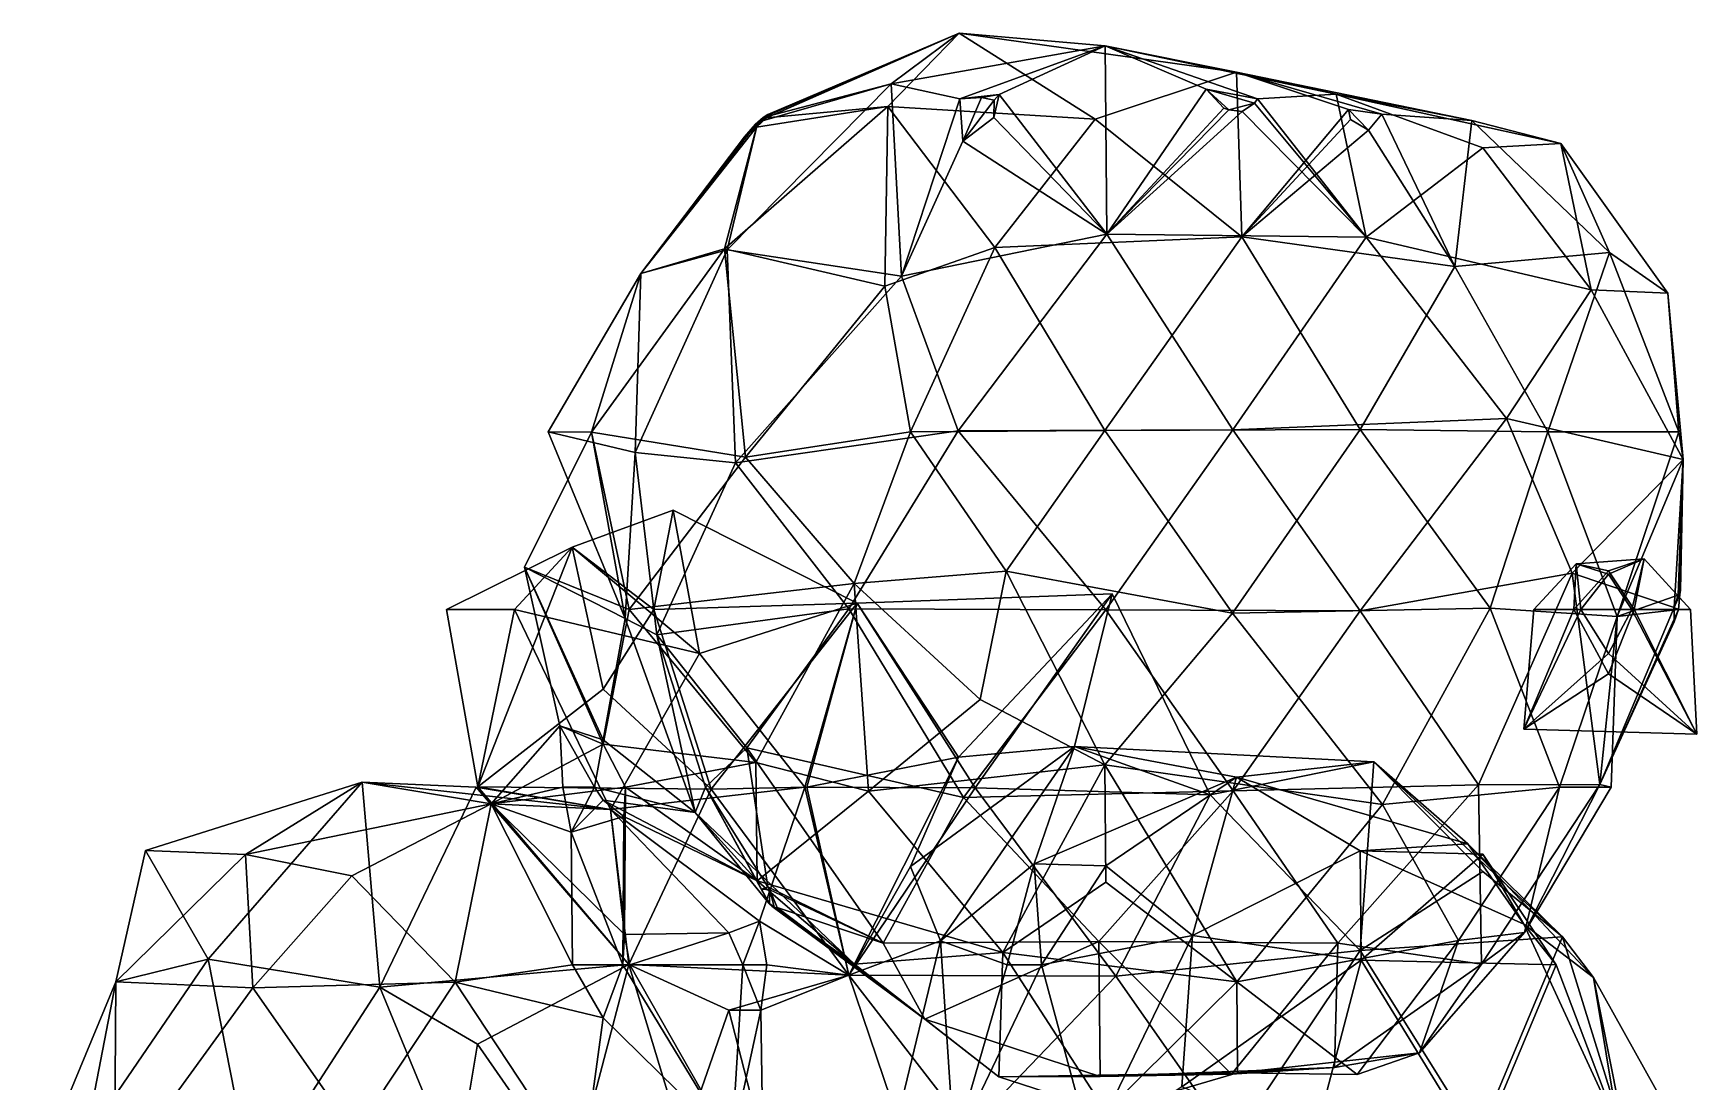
# Model space of a CAD drawing. Extents: x 290083 to 295691, y 4553739 to 4561622.
# Drawn here: x 291917 to 292083.7, y 4554476.3 to 4554581.5 of the extents above; entities that cross this region are included whole.
import ezdxf

# ---------------------------------------------------------------- set-up
doc = ezdxf.new("R2010")
doc.units = 0
doc.layers.add('Au_ppm_Pref_-_0_3', color=7, linetype='CONTINUOUS')

msp = doc.modelspace()

# ---------------------------------------------------------------- linework, layer by layer
at = {"layer": 'Au_ppm_Pref_-_0_3'}
for points in [[(291990.62, 4554573.32, 1876.83), (291990.15, 4554573.04, 1876.65), (292009.79, 4554581.48, 1876.88)], [(292002.99, 4554576.39, 1871.57), (292009.79, 4554581.48, 1876.88), (291990.15, 4554573.04, 1876.65)], [(292009.79, 4554581.48, 1876.88), (291990.49, 4554573, 1877.13), (291990.62, 4554573.32, 1876.83)], [(292002.63, 4554574.14, 1881.69), (291990.49, 4554573, 1877.13), (292009.79, 4554581.48, 1876.88)], [(292023.42, 4554572.87, 1882.01), (292002.63, 4554574.14, 1881.69), (292009.79, 4554581.48, 1876.88)], [(292002.99, 4554576.39, 1871.57), (292024.45, 4554580.23, 1870.06), (292009.79, 4554581.48, 1876.88)], [(292024.45, 4554580.23, 1870.06), (292002.99, 4554576.39, 1871.57), (292009.86, 4554574.89, 1867.17)], [(292024.45, 4554580.23, 1870.06), (292037.61, 4554577.56, 1876.88), (292009.79, 4554581.48, 1876.88)], [(292009.79, 4554581.48, 1876.88), (292037.61, 4554577.56, 1876.88), (292023.42, 4554572.87, 1882.01)], [(292013.81, 4554575.32, 1866.49), (292024.45, 4554580.23, 1870.06), (292009.86, 4554574.89, 1867.17)], [(292024.45, 4554580.23, 1870.06), (292013.81, 4554575.32, 1866.49), (292024.59, 4554561.32, 1864.11)], [(292024.45, 4554580.23, 1870.06), (292024.59, 4554561.32, 1864.11), (292034.55, 4554575.86, 1866.62)], [(292039.71, 4554574.91, 1867.07), (292024.45, 4554580.23, 1870.06), (292034.55, 4554575.86, 1866.62)], [(292047.59, 4554575.36, 1871.05), (292024.45, 4554580.23, 1870.06), (292039.71, 4554574.91, 1867.07)], [(292047.59, 4554575.36, 1871.05), (292037.61, 4554577.56, 1876.88), (292024.45, 4554580.23, 1870.06)], [(292038.13, 4554561.05, 1884.1), (292023.42, 4554572.87, 1882.01), (292037.61, 4554577.56, 1876.88)], [(292048.85, 4554573.83, 1881.23), (292037.61, 4554577.56, 1876.88), (292052.19, 4554573.37, 1880.33)], [(292052.19, 4554573.37, 1880.33), (292037.61, 4554577.56, 1876.88), (292061.21, 4554572.72, 1875.86)], [(292038.13, 4554561.05, 1884.1), (292037.61, 4554577.56, 1876.88), (292048.85, 4554573.83, 1881.23)], [(292047.59, 4554575.36, 1871.05), (292061.21, 4554572.72, 1875.86), (292037.61, 4554577.56, 1876.88)], [(291986.54, 4554559.77, 1870.67), (292002.99, 4554576.39, 1871.57), (291989.61, 4554572.57, 1876.66)], [(292002.99, 4554576.39, 1871.57), (291986.54, 4554559.77, 1870.67), (292004.01, 4554557.13, 1865.15)], [(291990.15, 4554573.04, 1876.65), (291989.61, 4554572.57, 1876.66), (292002.99, 4554576.39, 1871.57)], [(292009.86, 4554574.89, 1867.17), (292002.99, 4554576.39, 1871.57), (292004.01, 4554557.13, 1865.15)], [(292010.18, 4554570.67, 1865.7), (292009.86, 4554574.89, 1867.17), (292004.01, 4554557.13, 1865.15)], [(292013.81, 4554575.32, 1866.49), (292009.86, 4554574.89, 1867.17), (292012.04, 4554575.02, 1866.64)], [(292010.18, 4554570.67, 1865.7), (292012.04, 4554575.02, 1866.64), (292009.86, 4554574.89, 1867.17)], [(292010.18, 4554570.67, 1865.7), (292013.31, 4554574.77, 1866.22), (292012.04, 4554575.02, 1866.64)], [(292013.31, 4554574.77, 1866.22), (292013.81, 4554575.32, 1866.49), (292012.04, 4554575.02, 1866.64)], [(292013.81, 4554575.32, 1866.49), (292013.31, 4554574.77, 1866.22), (292013.27, 4554573.03, 1865.66)], [(292013.81, 4554575.32, 1866.49), (292013.27, 4554573.03, 1865.66), (292024.59, 4554561.32, 1864.11)], [(292036.35, 4554573.96, 1865.65), (292034.55, 4554575.86, 1866.62), (292024.59, 4554561.32, 1864.11)], [(292034.55, 4554575.86, 1866.62), (292036.35, 4554573.96, 1865.65), (292036.85, 4554573.8, 1865.65)], [(292039.71, 4554574.91, 1867.07), (292034.55, 4554575.86, 1866.62), (292039.41, 4554574.47, 1866.69)], [(292039.41, 4554574.47, 1866.69), (292034.55, 4554575.86, 1866.62), (292036.85, 4554573.8, 1865.65)], [(292039.71, 4554574.91, 1867.07), (292039.41, 4554574.47, 1866.69), (292050.6, 4554561.03, 1864.75)], [(292047.59, 4554575.36, 1871.05), (292039.71, 4554574.91, 1867.07), (292050.6, 4554561.03, 1864.75)], [(292047.59, 4554575.36, 1871.05), (292070.13, 4554570.41, 1870.89), (292061.21, 4554572.72, 1875.86)], [(292047.59, 4554575.36, 1871.05), (292050.6, 4554561.03, 1864.75), (292062.3, 4554569.98, 1867.34)], [(292047.59, 4554575.36, 1871.05), (292062.3, 4554569.98, 1867.34), (292070.13, 4554570.41, 1870.89)], [(291989.47, 4554572.05, 1877.24), (292002.63, 4554574.14, 1881.69), (291986.28, 4554559.85, 1883.01)], [(292002.34, 4554556.12, 1886.2), (291986.28, 4554559.85, 1883.01), (292002.63, 4554574.14, 1881.69)], [(291990.49, 4554573, 1877.13), (291989.13, 4554571.92, 1877.02), (291990.62, 4554573.32, 1876.83)], [(291990.62, 4554573.32, 1876.83), (291989.13, 4554571.92, 1877.02), (291989.39, 4554572.35, 1876.71)], [(291990.62, 4554573.32, 1876.83), (291989.39, 4554572.35, 1876.71), (291989.61, 4554572.57, 1876.66)], [(291990.49, 4554573, 1877.13), (292002.63, 4554574.14, 1881.69), (291989.47, 4554572.05, 1877.24)], [(291990.15, 4554573.04, 1876.65), (291990.62, 4554573.32, 1876.83), (291989.61, 4554572.57, 1876.66)], [(292002.34, 4554556.12, 1886.2), (292002.63, 4554574.14, 1881.69), (292013.38, 4554560, 1884.98)], [(292023.42, 4554572.87, 1882.01), (292013.38, 4554560, 1884.98), (292002.63, 4554574.14, 1881.69)], [(292013.27, 4554573.03, 1865.66), (292013.31, 4554574.77, 1866.22), (292010.18, 4554570.67, 1865.7)], [(292024.59, 4554561.32, 1864.11), (292036.85, 4554573.8, 1865.65), (292036.35, 4554573.96, 1865.65)], [(292024.59, 4554561.32, 1864.11), (292038.19, 4554573.64, 1865.67), (292036.85, 4554573.8, 1865.65)], [(292050.6, 4554561.03, 1864.75), (292038.19, 4554573.64, 1865.67), (292024.59, 4554561.32, 1864.11)], [(292036.85, 4554573.8, 1865.65), (292038.19, 4554573.64, 1865.67), (292039.41, 4554574.47, 1866.69)], [(292049.05, 4554572.84, 1881.71), (292038.13, 4554561.05, 1884.1), (292048.85, 4554573.83, 1881.23)], [(292039.41, 4554574.47, 1866.69), (292038.19, 4554573.64, 1865.67), (292050.6, 4554561.03, 1864.75)], [(292050.83, 4554571.77, 1881.68), (292048.85, 4554573.83, 1881.23), (292052.19, 4554573.37, 1880.33)], [(292049.05, 4554572.84, 1881.71), (292048.85, 4554573.83, 1881.23), (292050.83, 4554571.77, 1881.68)], [(292050.83, 4554571.77, 1881.68), (292052.19, 4554573.37, 1880.33), (292059.51, 4554558.1, 1882.57)], [(292052.19, 4554573.37, 1880.33), (292061.21, 4554572.72, 1875.86), (292059.51, 4554558.1, 1882.57)], [(291989.61, 4554572.57, 1876.66), (291988.29, 4554571.08, 1876.83), (291977.88, 4554557.38, 1876.83)], [(291989.61, 4554572.57, 1876.66), (291977.88, 4554557.38, 1876.83), (291986.54, 4554559.77, 1870.67)], [(291989.47, 4554572.05, 1877.24), (291977.88, 4554557.38, 1876.83), (291988.29, 4554571.08, 1876.83)], [(291989.47, 4554572.05, 1877.24), (291986.28, 4554559.85, 1883.01), (291977.88, 4554557.38, 1876.83)], [(291989.61, 4554572.57, 1876.66), (291989.39, 4554572.35, 1876.71), (291988.29, 4554571.08, 1876.83)], [(291988.29, 4554571.08, 1876.83), (291989.39, 4554572.35, 1876.71), (291989.13, 4554571.92, 1877.02)], [(291989.13, 4554571.92, 1877.02), (291989.47, 4554572.05, 1877.24), (291988.29, 4554571.08, 1876.83)], [(291989.47, 4554572.05, 1877.24), (291989.13, 4554571.92, 1877.02), (291990.49, 4554573, 1877.13)], [(292024.59, 4554561.32, 1864.11), (292013.27, 4554573.03, 1865.66), (292010.18, 4554570.67, 1865.7)], [(292023.42, 4554572.87, 1882.01), (292038.13, 4554561.05, 1884.1), (292013.38, 4554560, 1884.98)], [(292038.13, 4554561.05, 1884.1), (292049.05, 4554572.84, 1881.71), (292050.83, 4554571.77, 1881.68)], [(292038.13, 4554561.05, 1884.1), (292050.83, 4554571.77, 1881.68), (292059.51, 4554558.1, 1882.57)], [(292059.51, 4554558.1, 1882.57), (292061.21, 4554572.72, 1875.86), (292075.02, 4554559.5, 1876.99)], [(292061.21, 4554572.72, 1875.86), (292070.13, 4554570.41, 1870.89), (292075.02, 4554559.5, 1876.99)], [(292024.59, 4554561.32, 1864.11), (292010.18, 4554570.67, 1865.7), (292004.01, 4554557.13, 1865.15)], [(292062.3, 4554569.98, 1867.34), (292050.6, 4554561.03, 1864.75), (292073.17, 4554555.75, 1866.96)], [(292062.3, 4554569.98, 1867.34), (292073.17, 4554555.75, 1866.96), (292070.13, 4554570.41, 1870.89)], [(292070.13, 4554570.41, 1870.89), (292080.86, 4554555.41, 1870.89), (292075.02, 4554559.5, 1876.99)], [(292080.86, 4554555.41, 1870.89), (292070.13, 4554570.41, 1870.89), (292073.17, 4554555.75, 1866.96)], [(291977.88, 4554557.38, 1876.83), (291986.28, 4554559.85, 1883.01), (291972.95, 4554541.46, 1883.17)], [(291986.28, 4554559.85, 1883.01), (291988.38, 4554538.97, 1887.07), (291972.95, 4554541.46, 1883.17)], [(292002.34, 4554556.12, 1886.2), (291988.38, 4554538.97, 1887.07), (291986.28, 4554559.85, 1883.01)], [(292002.34, 4554556.12, 1886.2), (292013.38, 4554560, 1884.98), (292004.92, 4554541.52, 1885.41)], [(292009.71, 4554541.6, 1863.83), (292024.59, 4554561.32, 1864.11), (292004.01, 4554557.13, 1865.15)], [(292004.92, 4554541.52, 1885.41), (292013.38, 4554560, 1884.98), (292024.42, 4554541.65, 1883.96)], [(292024.59, 4554561.32, 1864.11), (292009.71, 4554541.6, 1863.83), (292037.24, 4554541.71, 1862.65)], [(292038.13, 4554561.05, 1884.1), (292024.42, 4554541.65, 1883.96), (292013.38, 4554560, 1884.98)], [(292038.13, 4554561.05, 1884.1), (292050.02, 4554541.73, 1885.02), (292024.42, 4554541.65, 1883.96)], [(292050.6, 4554561.03, 1864.75), (292024.59, 4554561.32, 1864.11), (292037.24, 4554541.71, 1862.65)], [(292050.6, 4554561.03, 1864.75), (292037.24, 4554541.71, 1862.65), (292064.68, 4554542.84, 1863.89)], [(292059.51, 4554558.1, 1882.57), (292050.02, 4554541.73, 1885.02), (292038.13, 4554561.05, 1884.1)], [(292050.6, 4554561.03, 1864.75), (292064.68, 4554542.84, 1863.89), (292073.17, 4554555.75, 1866.96)], [(291977.88, 4554557.38, 1876.83), (291977.31, 4554539.45, 1871.3), (291986.54, 4554559.77, 1870.67)], [(291977.31, 4554539.45, 1871.3), (291987.36, 4554538.4, 1866.3), (291986.54, 4554559.77, 1870.67)], [(292004.01, 4554557.13, 1865.15), (291986.54, 4554559.77, 1870.67), (291987.36, 4554538.4, 1866.3)], [(292059.51, 4554558.1, 1882.57), (292075.02, 4554559.5, 1876.99), (292068.83, 4554541.52, 1882.32)], [(292068.83, 4554541.52, 1882.32), (292075.02, 4554559.5, 1876.99), (292081.96, 4554541.52, 1875.37)], [(292080.86, 4554555.41, 1870.89), (292081.96, 4554541.52, 1875.37), (292075.02, 4554559.5, 1876.99)], [(291977.88, 4554557.38, 1876.83), (291972.95, 4554541.46, 1883.17), (291968.6, 4554541.52, 1876.83)], [(291977.88, 4554557.38, 1876.83), (291968.6, 4554541.52, 1876.83), (291977.31, 4554539.45, 1871.3)], [(291987.36, 4554538.4, 1866.3), (292009.71, 4554541.6, 1863.83), (292004.01, 4554557.13, 1865.15)], [(292059.51, 4554558.1, 1882.57), (292068.83, 4554541.52, 1882.32), (292050.02, 4554541.73, 1885.02)], [(292002.34, 4554556.12, 1886.2), (292004.92, 4554541.52, 1885.41), (291988.38, 4554538.97, 1887.07)], [(292073.17, 4554555.75, 1866.96), (292064.68, 4554542.84, 1863.89), (292082.39, 4554538.73, 1869.91)], [(292073.17, 4554555.75, 1866.96), (292082.39, 4554538.73, 1869.91), (292080.86, 4554555.41, 1870.89)], [(292080.86, 4554555.41, 1870.89), (292082.39, 4554538.73, 1869.91), (292081.96, 4554541.52, 1875.37)], [(291968.6, 4554541.52, 1876.83), (291972.95, 4554541.46, 1883.17), (291976.32, 4554522.78, 1876.84)], [(291968.6, 4554541.52, 1876.83), (291976.32, 4554522.78, 1876.84), (291977.31, 4554539.45, 1871.3)], [(292009.71, 4554541.6, 1863.83), (291987.36, 4554538.4, 1866.3), (291998.72, 4554523.75, 1864.77)], [(291999.26, 4554526.31, 1886.01), (291988.38, 4554538.97, 1887.07), (292004.92, 4554541.52, 1885.41)], [(291998.72, 4554523.75, 1864.77), (292024.52, 4554523.66, 1864.41), (292009.71, 4554541.6, 1863.83)], [(291999.26, 4554526.31, 1886.01), (292004.92, 4554541.52, 1885.41), (292014.51, 4554527.53, 1885.27)], [(292014.51, 4554527.53, 1885.27), (292004.92, 4554541.52, 1885.41), (292024.42, 4554541.65, 1883.96)], [(292037.24, 4554541.71, 1862.65), (292009.71, 4554541.6, 1863.83), (292024.52, 4554523.66, 1864.41)], [(292014.51, 4554527.53, 1885.27), (292024.42, 4554541.65, 1883.96), (292037.19, 4554523.31, 1885.16)], [(292050.02, 4554541.73, 1885.02), (292037.19, 4554523.31, 1885.16), (292024.42, 4554541.65, 1883.96)], [(292049.99, 4554523.55, 1862.33), (292037.24, 4554541.71, 1862.65), (292024.52, 4554523.66, 1864.41)], [(292050.02, 4554541.73, 1885.02), (292063.03, 4554523.83, 1883.05), (292037.19, 4554523.31, 1885.16)], [(292049.99, 4554523.55, 1862.33), (292064.68, 4554542.84, 1863.89), (292037.24, 4554541.71, 1862.65)], [(292064.68, 4554542.84, 1863.89), (292049.99, 4554523.55, 1862.33), (292071.27, 4554527.35, 1865.59)], [(292050.02, 4554541.73, 1885.02), (292068.83, 4554541.52, 1882.32), (292063.03, 4554523.83, 1883.05)], [(292068.83, 4554541.52, 1882.32), (292075.76, 4554522.98, 1876.68), (292063.03, 4554523.83, 1883.05)], [(292082.39, 4554538.73, 1869.91), (292064.68, 4554542.84, 1863.89), (292071.27, 4554527.35, 1865.59)], [(292068.83, 4554541.52, 1882.32), (292081.96, 4554541.52, 1875.37), (292075.76, 4554522.98, 1876.68)], [(292081.96, 4554541.52, 1875.37), (292082.39, 4554538.73, 1869.91), (292075.76, 4554522.98, 1876.68)], [(291972.95, 4554541.46, 1883.17), (291976.72, 4554523.7, 1887.47), (291966.23, 4554527.95, 1882.77)], [(291966.23, 4554527.95, 1882.77), (291976.32, 4554522.78, 1876.84), (291972.95, 4554541.46, 1883.17)], [(291988.38, 4554538.97, 1887.07), (291976.72, 4554523.7, 1887.47), (291972.95, 4554541.46, 1883.17)], [(291977.31, 4554539.45, 1871.3), (291976.32, 4554522.78, 1876.84), (291979.5, 4554521.16, 1869.92)], [(291999.26, 4554526.31, 1886.01), (291976.72, 4554523.7, 1887.47), (291988.38, 4554538.97, 1887.07)], [(291977.31, 4554539.45, 1871.3), (291979.5, 4554521.16, 1869.92), (291987.36, 4554538.4, 1866.3)], [(291987.36, 4554538.4, 1866.3), (291979.5, 4554521.16, 1869.92), (291998.72, 4554523.75, 1864.77)], [(292082.39, 4554538.73, 1869.91), (292071.27, 4554527.35, 1865.59), (292081.5, 4554523.89, 1870.61)], [(292075.76, 4554522.98, 1876.68), (292082.39, 4554538.73, 1869.91), (292082.05, 4554525.19, 1870.83)], [(292082.39, 4554538.73, 1869.91), (292081.5, 4554523.89, 1870.61), (292081.88, 4554525.15, 1870.69)], [(292082.11, 4554525.62, 1870.76), (292082.39, 4554538.73, 1869.91), (292081.88, 4554525.15, 1870.69)], [(292082.39, 4554538.73, 1869.91), (292082.11, 4554525.62, 1870.76), (292082.05, 4554525.19, 1870.83)], [(291983.75, 4554519.29, 1897.51), (291981.13, 4554533.64, 1900.58), (291971, 4554529.95, 1901.22)], [(291979.19, 4554523.7, 1902.98), (291971, 4554529.95, 1901.22), (291981.13, 4554533.64, 1900.58)], [(291981.13, 4554533.64, 1900.58), (291999.58, 4554524.32, 1900.63), (291979.19, 4554523.7, 1902.98)], [(291983.75, 4554519.29, 1897.51), (291999.58, 4554524.32, 1900.63), (291981.13, 4554533.64, 1900.58)], [(291961.53, 4554505.89, 1900.58), (291958.38, 4554523.7, 1900.58), (291971, 4554529.95, 1901.22)], [(291971, 4554529.95, 1901.22), (291958.38, 4554523.7, 1900.58), (291965.23, 4554523.7, 1896.4)], [(291974.1, 4554515.71, 1903.25), (291961.53, 4554505.89, 1900.58), (291971, 4554529.95, 1901.22)], [(291983.75, 4554519.29, 1897.51), (291971, 4554529.95, 1901.22), (291965.23, 4554523.7, 1896.4)], [(291979.19, 4554523.7, 1902.98), (291974.1, 4554515.71, 1903.25), (291971, 4554529.95, 1901.22)], [(292067.41, 4554523.7, 1924.34), (292071.67, 4554528.26, 1924.34), (292072.13, 4554523.7, 1925.65)], [(292071.67, 4554528.26, 1924.34), (292067.41, 4554523.7, 1924.34), (292071.44, 4554523.7, 1922.71)], [(292071.67, 4554528.26, 1924.34), (292071.44, 4554523.7, 1922.71), (292074.9, 4554527.56, 1923.05)], [(292071.67, 4554528.26, 1924.34), (292078.48, 4554528.76, 1924.34), (292074.9, 4554527.22, 1925.52)], [(292078.48, 4554528.76, 1924.34), (292071.67, 4554528.26, 1924.34), (292074.9, 4554527.56, 1923.05)], [(292071.67, 4554528.26, 1924.34), (292074.9, 4554527.22, 1925.52), (292072.13, 4554523.7, 1925.65)], [(292077.47, 4554523.7, 1923.13), (292078.48, 4554528.76, 1924.34), (292074.9, 4554527.56, 1923.05)], [(292078.48, 4554528.76, 1924.34), (292077.24, 4554523.7, 1925.44), (292074.9, 4554527.22, 1925.52)], [(292078.48, 4554528.76, 1924.34), (292083.12, 4554523.7, 1924.34), (292077.24, 4554523.7, 1925.44)], [(292077.47, 4554523.7, 1923.13), (292083.12, 4554523.7, 1924.34), (292078.48, 4554528.76, 1924.34)], [(291966.23, 4554527.95, 1882.77), (291976.72, 4554523.7, 1887.47), (291974.1, 4554510.17, 1884.2)], [(291966.23, 4554527.95, 1882.77), (291974.1, 4554510.17, 1884.2), (291969.77, 4554512.02, 1882.77)], [(291966.23, 4554527.95, 1882.77), (291969.77, 4554512.02, 1882.77), (291974.1, 4554510.63, 1881.18)], [(291966.23, 4554527.95, 1882.77), (291974.1, 4554510.63, 1881.18), (291976.32, 4554522.78, 1876.84)], [(292011.9, 4554514.68, 1885.77), (291999.26, 4554526.31, 1886.01), (292014.51, 4554527.53, 1885.27)], [(292011.9, 4554514.68, 1885.77), (292014.51, 4554527.53, 1885.27), (292024.39, 4554508.1, 1885.3)], [(292024.39, 4554508.1, 1885.3), (292014.51, 4554527.53, 1885.27), (292037.19, 4554523.31, 1885.16)], [(292061.87, 4554506.1, 1864.98), (292071.27, 4554527.35, 1865.59), (292049.99, 4554523.55, 1862.33)], [(292074.04, 4554506.14, 1871.06), (292071.27, 4554527.35, 1865.59), (292061.87, 4554506.1, 1864.98)], [(292071.27, 4554527.35, 1865.59), (292074.04, 4554506.14, 1871.06), (292081.5, 4554523.89, 1870.61)], [(292077.47, 4554523.7, 1923.13), (292074.9, 4554527.56, 1923.05), (292071.44, 4554523.7, 1922.71)], [(292077.24, 4554523.7, 1925.44), (292072.13, 4554523.7, 1925.65), (292074.9, 4554527.22, 1925.52)], [(291989.41, 4554508.34, 1886.61), (291976.72, 4554523.7, 1887.47), (291999.26, 4554526.31, 1886.01)], [(291989.41, 4554508.34, 1886.61), (291999.26, 4554526.31, 1886.01), (292000.7, 4554505.48, 1885.02)], [(292011.9, 4554514.68, 1885.77), (292000.7, 4554505.48, 1885.02), (291999.26, 4554526.31, 1886.01)], [(292009.72, 4554508.89, 1902.61), (291999.58, 4554524.32, 1900.63), (292025.13, 4554525.26, 1900.7)], [(292011.4, 4554505.81, 1899.22), (292025.13, 4554525.26, 1900.7), (291999.58, 4554524.32, 1900.63)], [(292021.36, 4554509.96, 1907.19), (292009.72, 4554508.89, 1902.61), (292025.13, 4554525.26, 1900.7)], [(292025.13, 4554525.26, 1900.7), (292011.4, 4554505.81, 1899.22), (292034.97, 4554505.09, 1900.99)], [(292021.36, 4554509.96, 1907.19), (292025.13, 4554525.26, 1900.7), (292034.97, 4554505.09, 1900.99)], [(292075.76, 4554522.98, 1876.68), (292082.05, 4554525.19, 1870.83), (292081.92, 4554523.68, 1871.02)], [(292081.92, 4554523.68, 1871.02), (292082.05, 4554525.19, 1870.83), (292081.5, 4554523.89, 1870.61)], [(292082.05, 4554525.19, 1870.83), (292081.88, 4554525.15, 1870.69), (292081.5, 4554523.89, 1870.61)], [(292082.11, 4554525.62, 1870.76), (292081.88, 4554525.15, 1870.69), (292082.05, 4554525.19, 1870.83)], [(291958.38, 4554523.7, 1900.58), (291961.53, 4554505.89, 1900.58), (291965.23, 4554523.7, 1896.4)], [(291974.84, 4554503.62, 1894.46), (291965.23, 4554523.7, 1896.4), (291961.53, 4554505.89, 1900.58)], [(291983.75, 4554519.29, 1897.51), (291965.23, 4554523.7, 1896.4), (291974.84, 4554503.62, 1894.46)], [(291979.19, 4554523.7, 1902.98), (291984.93, 4554505.68, 1902.99), (291974.1, 4554515.71, 1903.25)], [(291989.41, 4554508.34, 1886.61), (291974.1, 4554510.17, 1884.2), (291976.72, 4554523.7, 1887.47)], [(291999.58, 4554524.32, 1900.63), (291984.93, 4554505.68, 1902.99), (291979.19, 4554523.7, 1902.98)], [(291979.5, 4554521.16, 1869.92), (291988.52, 4554509.82, 1867.12), (291998.72, 4554523.75, 1864.77)], [(291983.75, 4554519.29, 1897.51), (291994.32, 4554505.88, 1897), (291999.58, 4554524.32, 1900.63)], [(291994.51, 4554505.88, 1904.26), (291984.93, 4554505.68, 1902.99), (291999.58, 4554524.32, 1900.63)], [(291998.72, 4554523.75, 1864.77), (291988.52, 4554509.82, 1867.12), (292010.23, 4554504.85, 1864.24)], [(292011.4, 4554505.81, 1899.22), (291999.58, 4554524.32, 1900.63), (291994.32, 4554505.88, 1897)], [(292009.72, 4554508.89, 1902.61), (291994.51, 4554505.88, 1904.26), (291999.58, 4554524.32, 1900.63)], [(291998.72, 4554523.75, 1864.77), (292010.23, 4554504.85, 1864.24), (292024.52, 4554523.66, 1864.41)], [(292010.23, 4554504.85, 1864.24), (292037.27, 4554505.52, 1862.69), (292024.52, 4554523.66, 1864.41)], [(292024.39, 4554508.1, 1885.3), (292037.19, 4554523.31, 1885.16), (292052.24, 4554504.13, 1884.04)], [(292049.99, 4554523.55, 1862.33), (292024.52, 4554523.66, 1864.41), (292037.27, 4554505.52, 1862.69)], [(292063.03, 4554523.83, 1883.05), (292052.24, 4554504.13, 1884.04), (292037.19, 4554523.31, 1885.16)], [(292061.87, 4554506.1, 1864.98), (292049.99, 4554523.55, 1862.33), (292037.27, 4554505.52, 1862.69)], [(292063.03, 4554523.83, 1883.05), (292070, 4554505.88, 1880.46), (292052.24, 4554504.13, 1884.04)], [(292063.03, 4554523.83, 1883.05), (292075.76, 4554522.98, 1876.68), (292070, 4554505.88, 1880.46)], [(292066.4, 4554511.68, 1924.34), (292067.41, 4554523.7, 1924.34), (292072.13, 4554523.7, 1925.65)], [(292066.4, 4554511.68, 1924.34), (292072.13, 4554523.7, 1925.65), (292074.9, 4554519.27, 1925.82)], [(292067.41, 4554523.7, 1924.34), (292066.4, 4554511.68, 1924.34), (292071.44, 4554523.7, 1922.71)], [(292066.4, 4554511.68, 1924.34), (292074.9, 4554517.25, 1922.19), (292071.44, 4554523.7, 1922.71)], [(292077.47, 4554523.7, 1923.13), (292071.44, 4554523.7, 1922.71), (292074.9, 4554517.25, 1922.19)], [(292074.9, 4554519.27, 1925.82), (292072.13, 4554523.7, 1925.65), (292077.24, 4554523.7, 1925.44)], [(292081.5, 4554522.46, 1870.9), (292081.5, 4554523.89, 1870.61), (292074.04, 4554506.14, 1871.06)], [(292074.04, 4554506.14, 1871.06), (292081.92, 4554523.68, 1871.02), (292081.5, 4554522.46, 1870.9)], [(292075.76, 4554522.98, 1876.68), (292081.92, 4554523.68, 1871.02), (292074.04, 4554506.14, 1871.06)], [(292077.47, 4554523.7, 1923.13), (292074.9, 4554517.25, 1922.19), (292083.75, 4554511.18, 1924.34)], [(292083.75, 4554511.18, 1924.34), (292074.9, 4554519.27, 1925.82), (292077.24, 4554523.7, 1925.44)], [(292083.12, 4554523.7, 1924.34), (292083.75, 4554511.18, 1924.34), (292077.24, 4554523.7, 1925.44)], [(292077.47, 4554523.7, 1923.13), (292083.75, 4554511.18, 1924.34), (292083.12, 4554523.7, 1924.34)], [(292081.92, 4554523.68, 1871.02), (292081.5, 4554523.89, 1870.61), (292081.5, 4554522.46, 1870.9)], [(291974.1, 4554510.63, 1881.18), (291983.32, 4554503.32, 1876.07), (291976.32, 4554522.78, 1876.84)], [(291976.32, 4554522.78, 1876.84), (291983.32, 4554503.32, 1876.07), (291979.5, 4554521.16, 1869.92)], [(292070, 4554505.88, 1880.46), (292075.76, 4554522.98, 1876.68), (292075.16, 4554505.88, 1876.83)], [(292075.16, 4554505.88, 1876.83), (292075.76, 4554522.98, 1876.68), (292074.04, 4554506.14, 1871.06)], [(291983.32, 4554503.32, 1876.07), (291984.37, 4554505.88, 1870.89), (291979.5, 4554521.16, 1869.92)], [(291988.52, 4554509.82, 1867.12), (291979.5, 4554521.16, 1869.92), (291984.37, 4554505.88, 1870.89)], [(291983.75, 4554519.29, 1897.51), (291974.84, 4554503.62, 1894.46), (291994.32, 4554505.88, 1897)], [(292083.75, 4554511.18, 1924.34), (292066.4, 4554511.68, 1924.34), (292074.9, 4554519.27, 1925.82)], [(292066.4, 4554511.68, 1924.34), (292083.75, 4554511.18, 1924.34), (292074.9, 4554517.25, 1922.19)], [(291974.1, 4554515.71, 1903.25), (291984.93, 4554505.68, 1902.99), (291961.53, 4554505.89, 1900.58)], [(292000.7, 4554505.48, 1885.02), (292011.9, 4554514.68, 1885.77), (292024.39, 4554508.1, 1885.3)], [(291962.88, 4554504.19, 1888.45), (291969.77, 4554512.02, 1882.77), (291974.1, 4554510.17, 1884.2)], [(291962.88, 4554504.19, 1888.45), (291970.07, 4554505.88, 1882.77), (291969.77, 4554512.02, 1882.77)], [(291969.77, 4554512.02, 1882.77), (291973.22, 4554505.88, 1882.35), (291974.1, 4554510.63, 1881.18)], [(291969.77, 4554512.02, 1882.77), (291970.07, 4554505.88, 1882.77), (291973.22, 4554505.88, 1882.35)], [(291962.88, 4554504.19, 1888.45), (291974.1, 4554510.17, 1884.2), (291976.35, 4554505.88, 1883.83)], [(291974.1, 4554510.63, 1881.18), (291973.22, 4554505.88, 1882.35), (291983.32, 4554503.32, 1876.07)], [(291989.41, 4554508.34, 1886.61), (291976.35, 4554505.88, 1883.83), (291974.1, 4554510.17, 1884.2)], [(291984.37, 4554505.88, 1870.89), (291990.62, 4554495.88, 1870.44), (291988.52, 4554509.82, 1867.12)], [(291988.52, 4554509.82, 1867.12), (291990.62, 4554495.88, 1870.44), (292002.19, 4554490.22, 1867.03)], [(291988.52, 4554509.82, 1867.12), (292002.19, 4554490.22, 1867.03), (292010.23, 4554504.85, 1864.24)], [(292004.92, 4554497.93, 1906.52), (292021.36, 4554509.96, 1907.19), (292007.93, 4554490.45, 1907.81)], [(292021.36, 4554509.96, 1907.19), (292004.92, 4554497.93, 1906.52), (292009.72, 4554508.89, 1902.61)], [(292021.36, 4554509.96, 1907.19), (292017.33, 4554498.2, 1912.46), (292007.93, 4554490.45, 1907.81)], [(292021.36, 4554509.96, 1907.19), (292037.61, 4554506.89, 1912.68), (292017.33, 4554498.2, 1912.46)], [(292051.37, 4554508.42, 1906.48), (292037.61, 4554506.89, 1912.68), (292021.36, 4554509.96, 1907.19)], [(292051.37, 4554508.42, 1906.48), (292021.36, 4554509.96, 1907.19), (292034.97, 4554505.09, 1900.99)], [(291976.35, 4554505.88, 1883.83), (291989.41, 4554508.34, 1886.61), (291989.55, 4554496.49, 1881.3)], [(292000.7, 4554505.48, 1885.02), (291989.55, 4554496.49, 1881.3), (291989.41, 4554508.34, 1886.61)], [(291998.72, 4554487.01, 1900.61), (291994.51, 4554505.88, 1904.26), (292009.72, 4554508.89, 1902.61)], [(291998.72, 4554487.01, 1900.61), (292009.72, 4554508.89, 1902.61), (292004.92, 4554497.93, 1906.52)], [(292050.02, 4554489.49, 1901.56), (292051.37, 4554508.42, 1906.48), (292034.97, 4554505.09, 1900.99)], [(292051.37, 4554508.42, 1906.48), (292060.8, 4554500.19, 1911.27), (292037.61, 4554506.89, 1912.68)], [(292050.02, 4554489.49, 1901.56), (292062.3, 4554497.43, 1903.4), (292051.37, 4554508.42, 1906.48)], [(292070.29, 4554490.86, 1905.56), (292060.8, 4554500.19, 1911.27), (292051.37, 4554508.42, 1906.48)], [(292062.3, 4554497.43, 1903.4), (292070.29, 4554490.86, 1905.56), (292051.37, 4554508.42, 1906.48)], [(292014.19, 4554489.28, 1882.65), (292000.7, 4554505.48, 1885.02), (292024.39, 4554508.1, 1885.3)], [(292024.39, 4554508.1, 1885.3), (292024.5, 4554496.33, 1885.95), (292014.19, 4554489.28, 1882.65)], [(292017.33, 4554498.2, 1912.46), (292037.61, 4554506.89, 1912.68), (292024.5, 4554497.98, 1915.77)], [(292024.5, 4554496.33, 1885.95), (292024.39, 4554508.1, 1885.3), (292037.65, 4554486.35, 1883.12)], [(292024.39, 4554508.1, 1885.3), (292052.24, 4554504.13, 1884.04), (292037.65, 4554486.35, 1883.12)], [(292037.61, 4554506.89, 1912.68), (292033.21, 4554490.99, 1919.53), (292024.5, 4554497.98, 1915.77)], [(292033.21, 4554490.99, 1919.53), (292037.61, 4554506.89, 1912.68), (292050, 4554499.5, 1918.1)], [(292050, 4554499.5, 1918.1), (292037.61, 4554506.89, 1912.68), (292060.8, 4554500.19, 1911.27)], [(291934.49, 4554488.63, 1896.41), (291928.21, 4554499.52, 1894.64), (291949.94, 4554506.38, 1894.39)], [(291928.21, 4554499.52, 1894.64), (291938.23, 4554499.11, 1890.06), (291949.94, 4554506.38, 1894.39)], [(291951.72, 4554485.81, 1898.51), (291934.49, 4554488.63, 1896.41), (291949.94, 4554506.38, 1894.39)], [(291962.88, 4554504.19, 1888.45), (291949.94, 4554506.38, 1894.39), (291938.23, 4554499.11, 1890.06)], [(291961.37, 4554505.87, 1900.51), (291951.72, 4554485.81, 1898.51), (291949.94, 4554506.38, 1894.39)], [(291949.94, 4554506.38, 1894.39), (291974.84, 4554503.62, 1894.46), (291961.37, 4554505.87, 1900.51)], [(291962.88, 4554504.19, 1888.45), (291974.84, 4554503.62, 1894.46), (291949.94, 4554506.38, 1894.39)], [(291976.69, 4554488.09, 1899.76), (291951.72, 4554485.81, 1898.51), (291961.37, 4554505.87, 1900.51)], [(291974.84, 4554503.62, 1894.46), (291976.69, 4554488.09, 1899.76), (291961.37, 4554505.87, 1900.51)], [(291976.69, 4554488.09, 1899.76), (291961.53, 4554505.89, 1900.58), (291984.93, 4554505.68, 1902.99)], [(291976.69, 4554488.09, 1899.76), (291974.84, 4554503.62, 1894.46), (291961.53, 4554505.89, 1900.58)], [(291962.88, 4554504.19, 1888.45), (291976.35, 4554505.88, 1883.83), (291976.25, 4554491.09, 1888.71)], [(291962.88, 4554504.19, 1888.45), (291970.9, 4554501.35, 1882.77), (291970.07, 4554505.88, 1882.77)], [(291970.07, 4554505.88, 1882.77), (291970.9, 4554501.35, 1882.77), (291973.22, 4554505.88, 1882.35)], [(291970.9, 4554501.35, 1882.77), (291974.1, 4554504.57, 1882.33), (291973.22, 4554505.88, 1882.35)], [(291973.22, 4554505.88, 1882.35), (291974.1, 4554504.57, 1882.33), (291983.32, 4554503.32, 1876.07)], [(291989.79, 4554492.43, 1894.64), (291994.32, 4554505.88, 1897), (291974.84, 4554503.62, 1894.46)], [(291976.09, 4554488.06, 1887.77), (291976.25, 4554491.09, 1888.71), (291976.35, 4554505.88, 1883.83)], [(291976.09, 4554488.06, 1887.77), (291976.35, 4554505.88, 1883.83), (291976.19, 4554502.93, 1882.77)], [(291976.35, 4554505.88, 1883.83), (291989.55, 4554496.49, 1881.3), (291976.19, 4554502.93, 1882.77)], [(291984.93, 4554505.68, 1902.99), (291998.72, 4554487.01, 1900.61), (291976.69, 4554488.09, 1899.76)], [(291983.32, 4554503.32, 1876.07), (291990.71, 4554494.24, 1871.02), (291984.37, 4554505.88, 1870.89)], [(291990.71, 4554494.24, 1871.02), (291989.99, 4554495.66, 1870.89), (291984.37, 4554505.88, 1870.89)], [(291984.37, 4554505.88, 1870.89), (291989.99, 4554495.66, 1870.89), (291990.62, 4554495.88, 1870.44)], [(291994.51, 4554505.88, 1904.26), (291998.72, 4554487.01, 1900.61), (291984.93, 4554505.68, 1902.99)], [(292000.7, 4554505.48, 1885.02), (292014.19, 4554489.28, 1882.65), (291989.55, 4554496.49, 1881.3)], [(291998.72, 4554487.01, 1900.61), (291994.32, 4554505.88, 1897), (291989.79, 4554492.43, 1894.64)], [(291998.72, 4554487.01, 1900.61), (292011.4, 4554505.81, 1899.22), (291994.32, 4554505.88, 1897)], [(292025.51, 4554486.91, 1900.36), (292011.4, 4554505.81, 1899.22), (291998.72, 4554487.01, 1900.61)], [(292023.81, 4554490.38, 1865.36), (292010.23, 4554504.85, 1864.24), (292002.19, 4554490.22, 1867.03)], [(292037.27, 4554505.52, 1862.69), (292010.23, 4554504.85, 1864.24), (292023.81, 4554490.38, 1865.36)], [(292011.4, 4554505.81, 1899.22), (292025.51, 4554486.91, 1900.36), (292034.97, 4554505.09, 1900.99)], [(292023.81, 4554490.38, 1865.36), (292047.75, 4554490.22, 1865.45), (292037.27, 4554505.52, 1862.69)], [(292034.97, 4554505.09, 1900.99), (292025.51, 4554486.91, 1900.36), (292050.02, 4554489.49, 1901.56)], [(292047.75, 4554490.22, 1865.45), (292061.87, 4554506.1, 1864.98), (292037.27, 4554505.52, 1862.69)], [(292061.87, 4554506.1, 1864.98), (292047.75, 4554490.22, 1865.45), (292062.17, 4554488.13, 1870.93)], [(292070, 4554505.88, 1880.46), (292059.88, 4554490.48, 1880.82), (292052.24, 4554504.13, 1884.04)], [(292070, 4554505.88, 1880.46), (292066.48, 4554491.29, 1876.83), (292059.88, 4554490.48, 1880.82)], [(292074.04, 4554506.14, 1871.06), (292061.87, 4554506.1, 1864.98), (292062.17, 4554488.13, 1870.93)], [(292066.48, 4554491.29, 1876.83), (292074.04, 4554506.14, 1871.06), (292062.17, 4554488.13, 1870.93)], [(292075.16, 4554505.88, 1876.83), (292074.04, 4554506.14, 1871.06), (292066.48, 4554491.29, 1876.83)], [(292070, 4554505.88, 1880.46), (292075.16, 4554505.88, 1876.83), (292066.48, 4554491.29, 1876.83)], [(291962.88, 4554504.19, 1888.45), (291938.23, 4554499.11, 1890.06), (291948.91, 4554496.98, 1885.73)], [(291962.88, 4554504.19, 1888.45), (291948.91, 4554496.98, 1885.73), (291959.25, 4554486.33, 1884.41)], [(291962.88, 4554504.19, 1888.45), (291959.25, 4554486.33, 1884.41), (291971.04, 4554488.06, 1887.26)], [(291974.84, 4554503.62, 1894.46), (291962.88, 4554504.19, 1888.45), (291976.25, 4554491.09, 1888.71)], [(291962.88, 4554504.19, 1888.45), (291971.04, 4554488.06, 1887.26), (291970.9, 4554501.35, 1882.77)], [(291976.19, 4554502.93, 1882.77), (291974.1, 4554504.57, 1882.33), (291970.9, 4554501.35, 1882.77)], [(291989.55, 4554496.49, 1881.3), (291983.32, 4554503.32, 1876.07), (291974.1, 4554504.57, 1882.33)], [(291989.55, 4554496.49, 1881.3), (291974.1, 4554504.57, 1882.33), (291976.19, 4554502.93, 1882.77)], [(291974.84, 4554503.62, 1894.46), (291976.25, 4554491.09, 1888.71), (291986.7, 4554491.25, 1893.58)], [(291974.84, 4554503.62, 1894.46), (291986.7, 4554491.25, 1893.58), (291989.79, 4554492.43, 1894.64)], [(291990.71, 4554494.24, 1871.02), (291983.32, 4554503.32, 1876.07), (291999.31, 4554488.11, 1876.83)], [(291989.55, 4554496.49, 1881.3), (291999.31, 4554488.11, 1876.83), (291983.32, 4554503.32, 1876.07)], [(292037.65, 4554486.35, 1883.12), (292052.24, 4554504.13, 1884.04), (292059.88, 4554490.48, 1880.82)], [(291976.09, 4554488.06, 1887.77), (291976.19, 4554502.93, 1882.77), (291970.9, 4554501.35, 1882.77)], [(291976.09, 4554488.06, 1887.77), (291970.9, 4554501.35, 1882.77), (291971.04, 4554488.06, 1887.26)], [(292060.8, 4554500.19, 1911.27), (292066.4, 4554492.13, 1917.66), (292050, 4554499.5, 1918.1)], [(292070.29, 4554490.86, 1905.56), (292073.4, 4554486.8, 1912.29), (292060.8, 4554500.19, 1911.27)], [(292066.4, 4554492.13, 1917.66), (292060.8, 4554500.19, 1911.27), (292073.4, 4554486.8, 1912.29)], [(291934.49, 4554488.63, 1896.41), (291925.23, 4554486.36, 1889.48), (291928.21, 4554499.52, 1894.64)], [(291928.21, 4554499.52, 1894.64), (291925.23, 4554486.36, 1889.48), (291938.23, 4554499.11, 1890.06)], [(291938.23, 4554499.11, 1890.06), (291925.23, 4554486.36, 1889.48), (291938.98, 4554485.76, 1884.79)], [(291938.23, 4554499.11, 1890.06), (291938.98, 4554485.76, 1884.79), (291948.91, 4554496.98, 1885.73)], [(292014.61, 4554488.06, 1912.46), (292007.93, 4554490.45, 1907.81), (292017.33, 4554498.2, 1912.46)], [(292014.61, 4554488.06, 1912.46), (292017.33, 4554498.2, 1912.46), (292018.06, 4554488.06, 1915.5)], [(292017.33, 4554498.2, 1912.46), (292024.5, 4554497.98, 1915.77), (292018.06, 4554488.06, 1915.5)], [(292050, 4554499.5, 1918.1), (292050.09, 4554488.54, 1924.45), (292033.21, 4554490.99, 1919.53)], [(292062.3, 4554499.14, 1922.09), (292050.09, 4554488.54, 1924.45), (292050, 4554499.5, 1918.1)], [(292062.3, 4554499.14, 1922.09), (292050, 4554499.5, 1918.1), (292066.4, 4554492.13, 1917.66)], [(292062.3, 4554499.14, 1922.09), (292069.64, 4554488.06, 1921.86), (292050.09, 4554488.54, 1924.45)], [(292062.3, 4554499.14, 1922.09), (292066.4, 4554492.13, 1917.66), (292069.64, 4554488.06, 1921.86)], [(291948.91, 4554496.98, 1885.73), (291938.98, 4554485.76, 1884.79), (291959.25, 4554486.33, 1884.41)], [(291989.55, 4554496.49, 1881.3), (292014.19, 4554489.28, 1882.65), (291999.31, 4554488.11, 1876.83)], [(292007.93, 4554490.45, 1907.81), (291998.72, 4554487.01, 1900.61), (292004.92, 4554497.93, 1906.52)], [(292018.06, 4554488.06, 1915.5), (292024.5, 4554497.98, 1915.77), (292033.21, 4554490.99, 1919.53)], [(292050.02, 4554489.49, 1901.56), (292070.29, 4554490.86, 1905.56), (292062.3, 4554497.43, 1903.4)], [(291989.99, 4554495.66, 1870.89), (291990.81, 4554495.56, 1870.45), (291990.62, 4554495.88, 1870.44)], [(291990.79, 4554494.17, 1871.01), (291989.99, 4554495.66, 1870.89), (291990.71, 4554494.24, 1871.02)], [(291989.99, 4554495.66, 1870.89), (291990.79, 4554494.17, 1871.01), (291990.81, 4554495.56, 1870.45)], [(292002.19, 4554490.22, 1867.03), (291990.62, 4554495.88, 1870.44), (291990.81, 4554495.56, 1870.45)], [(291990.79, 4554494.17, 1871.01), (291991.27, 4554493.74, 1870.87), (291990.81, 4554495.56, 1870.45)], [(291990.81, 4554495.56, 1870.45), (291991.56, 4554493.79, 1870.66), (292002.19, 4554490.22, 1867.03)], [(291990.81, 4554495.56, 1870.45), (291991.27, 4554493.74, 1870.87), (291991.56, 4554493.79, 1870.66)], [(292014.19, 4554489.28, 1882.65), (292024.5, 4554496.33, 1885.95), (292037.65, 4554486.35, 1883.12)], [(291990.71, 4554494.24, 1871.02), (291999.31, 4554488.11, 1876.83), (291990.79, 4554494.17, 1871.01)], [(291990.79, 4554494.17, 1871.01), (291999.31, 4554488.11, 1876.83), (291991, 4554493.94, 1870.96)], [(291991, 4554493.94, 1870.96), (291991.27, 4554493.74, 1870.87), (291990.79, 4554494.17, 1871.01)], [(291991.27, 4554493.74, 1870.87), (291991, 4554493.94, 1870.96), (292006.37, 4554482.59, 1869.97)], [(291999.31, 4554488.11, 1876.83), (292006.37, 4554482.59, 1869.97), (291991, 4554493.94, 1870.96)], [(291991.56, 4554493.79, 1870.66), (291991.27, 4554493.74, 1870.87), (292006.37, 4554482.59, 1869.97)], [(291991.56, 4554493.79, 1870.66), (292006.37, 4554482.59, 1869.97), (292002.19, 4554490.22, 1867.03)], [(291988.12, 4554488.06, 1893.98), (291989.79, 4554492.43, 1894.64), (291986.7, 4554491.25, 1893.58)], [(291988.12, 4554488.06, 1893.98), (291990.53, 4554488.06, 1894.64), (291989.79, 4554492.43, 1894.64)], [(291990.53, 4554488.06, 1894.64), (291998.72, 4554487.01, 1900.61), (291989.79, 4554492.43, 1894.64)], [(292073.4, 4554486.8, 1912.29), (292075.93, 4554471.46, 1918.33), (292066.4, 4554492.13, 1917.66)], [(292066.4, 4554492.13, 1917.66), (292075.93, 4554471.46, 1918.33), (292069.64, 4554488.06, 1921.86)], [(291976.79, 4554488.06, 1888.71), (291976.25, 4554491.09, 1888.71), (291976.09, 4554488.06, 1887.77)], [(291976.79, 4554488.06, 1888.71), (291986.7, 4554491.25, 1893.58), (291976.25, 4554491.09, 1888.71)], [(291976.79, 4554488.06, 1888.71), (291988.12, 4554488.06, 1893.98), (291986.7, 4554491.25, 1893.58)], [(292003.62, 4554472.6, 1907.35), (291998.72, 4554487.01, 1900.61), (292007.93, 4554490.45, 1907.81)], [(292002.19, 4554490.22, 1867.03), (292006.37, 4554482.59, 1869.97), (292023.81, 4554490.38, 1865.36)], [(292007.93, 4554490.45, 1907.81), (292009.3, 4554469.71, 1913.45), (292003.62, 4554472.6, 1907.35)], [(292023.81, 4554490.38, 1865.36), (292006.37, 4554482.59, 1869.97), (292023.94, 4554476.86, 1871.51)], [(292009.3, 4554469.71, 1913.45), (292007.93, 4554490.45, 1907.81), (292014.61, 4554488.06, 1912.46)], [(292018.06, 4554488.06, 1915.5), (292033.21, 4554490.99, 1919.53), (292022.96, 4554469.85, 1919.13)], [(292032.13, 4554475.83, 1925.29), (292022.96, 4554469.85, 1919.13), (292033.21, 4554490.99, 1919.53)], [(292023.81, 4554490.38, 1865.36), (292023.94, 4554476.86, 1871.51), (292037.1, 4554477.09, 1867.23)], [(292023.81, 4554490.38, 1865.36), (292037.1, 4554477.09, 1867.23), (292047.75, 4554490.22, 1865.45)], [(292032.13, 4554475.83, 1925.29), (292033.21, 4554490.99, 1919.53), (292050.09, 4554488.54, 1924.45)], [(292047.75, 4554490.22, 1865.45), (292037.1, 4554477.09, 1867.23), (292047.44, 4554477.76, 1872.32)], [(292049.7, 4554477.07, 1880.49), (292037.65, 4554486.35, 1883.12), (292059.88, 4554490.48, 1880.82)], [(292047.75, 4554490.22, 1865.45), (292047.44, 4554477.76, 1872.32), (292062.17, 4554488.13, 1870.93)], [(292059.88, 4554490.48, 1880.82), (292055.95, 4554479.23, 1876.83), (292049.7, 4554477.07, 1880.49)], [(292050.02, 4554489.49, 1901.56), (292061.81, 4554470.56, 1901.97), (292070.29, 4554490.86, 1905.56)], [(292059.88, 4554490.48, 1880.82), (292066.48, 4554491.29, 1876.83), (292055.95, 4554479.23, 1876.83)], [(292066.48, 4554491.29, 1876.83), (292062.17, 4554488.13, 1870.93), (292055.95, 4554479.23, 1876.83)], [(292061.81, 4554470.56, 1901.97), (292076.72, 4554470.11, 1905.98), (292070.29, 4554490.86, 1905.56)], [(292070.29, 4554490.86, 1905.56), (292076.72, 4554470.11, 1905.98), (292073.4, 4554486.8, 1912.29)], [(291934.49, 4554488.63, 1896.41), (291922.19, 4554470.61, 1894.89), (291925.23, 4554486.36, 1889.48)], [(291938.95, 4554466.05, 1897.94), (291922.19, 4554470.61, 1894.89), (291934.49, 4554488.63, 1896.41)], [(291951.72, 4554485.81, 1898.51), (291938.95, 4554466.05, 1897.94), (291934.49, 4554488.63, 1896.41)], [(291999.31, 4554488.11, 1876.83), (292014.19, 4554489.28, 1882.65), (292013.76, 4554476.83, 1875.51)], [(292014.19, 4554489.28, 1882.65), (292024.5, 4554473.36, 1881.73), (292013.76, 4554476.83, 1875.51)], [(292014.19, 4554489.28, 1882.65), (292037.65, 4554486.35, 1883.12), (292024.5, 4554473.36, 1881.73)], [(292037.17, 4554470.28, 1901.57), (292050.02, 4554489.49, 1901.56), (292025.51, 4554486.91, 1900.36)], [(292045.33, 4554470.24, 1928.22), (292032.13, 4554475.83, 1925.29), (292050.09, 4554488.54, 1924.45)], [(292037.17, 4554470.28, 1901.57), (292061.81, 4554470.56, 1901.97), (292050.02, 4554489.49, 1901.56)], [(292045.33, 4554470.24, 1928.22), (292050.09, 4554488.54, 1924.45), (292061.83, 4554469.37, 1924.48)], [(292069.64, 4554488.06, 1921.86), (292061.83, 4554469.37, 1924.48), (292050.09, 4554488.54, 1924.45)], [(291961.5, 4554480.11, 1897.29), (291951.72, 4554485.81, 1898.51), (291976.69, 4554488.09, 1899.76)], [(291974.1, 4554482.73, 1886.93), (291971.04, 4554488.06, 1887.26), (291959.25, 4554486.33, 1884.41)], [(291970.99, 4554466.42, 1897.39), (291961.5, 4554480.11, 1897.29), (291976.69, 4554488.09, 1899.76)], [(291982.1, 4554470.24, 1898.41), (291970.99, 4554466.42, 1897.39), (291976.69, 4554488.09, 1899.76)], [(291974.1, 4554482.73, 1886.93), (291976.09, 4554488.06, 1887.77), (291971.04, 4554488.06, 1887.26)], [(291974.1, 4554482.73, 1886.93), (291986.99, 4554470.07, 1888.66), (291976.09, 4554488.06, 1887.77)], [(291976.79, 4554488.06, 1888.71), (291976.09, 4554488.06, 1887.77), (291986.99, 4554470.07, 1888.66)], [(291976.69, 4554488.09, 1899.76), (291998.72, 4554487.01, 1900.61), (291986.7, 4554483.52, 1896.16)], [(291986.7, 4554483.52, 1896.16), (291982.1, 4554470.24, 1898.41), (291976.69, 4554488.09, 1899.76)], [(291986.99, 4554470.07, 1888.66), (291988.12, 4554488.06, 1893.98), (291976.79, 4554488.06, 1888.71)], [(291986.7, 4554483.52, 1896.16), (291998.72, 4554487.01, 1900.61), (291989.92, 4554483.51, 1894.64)], [(291988.12, 4554488.06, 1893.98), (291986.99, 4554470.07, 1888.66), (291989.92, 4554483.51, 1894.64)], [(291988.12, 4554488.06, 1893.98), (291989.92, 4554483.51, 1894.64), (291990.53, 4554488.06, 1894.64)], [(291989.92, 4554483.51, 1894.64), (291998.72, 4554487.01, 1900.61), (291990.53, 4554488.06, 1894.64)], [(292010.74, 4554471.52, 1901.62), (292025.51, 4554486.91, 1900.36), (291998.72, 4554487.01, 1900.61)], [(292010.74, 4554471.52, 1901.62), (291998.72, 4554487.01, 1900.61), (292003.62, 4554472.6, 1907.35)], [(291999.31, 4554488.11, 1876.83), (292013.76, 4554476.83, 1875.51), (292006.37, 4554482.59, 1869.97)], [(292014.61, 4554488.06, 1912.46), (292018.06, 4554488.06, 1915.5), (292009.3, 4554469.71, 1913.45)], [(292009.3, 4554469.71, 1913.45), (292018.06, 4554488.06, 1915.5), (292022.96, 4554469.85, 1919.13)], [(292037.17, 4554470.28, 1901.57), (292025.51, 4554486.91, 1900.36), (292010.74, 4554471.52, 1901.62)], [(292055.95, 4554479.23, 1876.83), (292062.17, 4554488.13, 1870.93), (292047.44, 4554477.76, 1872.32)], [(292075.93, 4554471.46, 1918.33), (292061.83, 4554469.37, 1924.48), (292069.64, 4554488.06, 1921.86)], [(292082.61, 4554470.24, 1912.46), (292075.93, 4554471.46, 1918.33), (292073.4, 4554486.8, 1912.29)], [(292076.72, 4554470.11, 1905.98), (292082.61, 4554470.24, 1912.46), (292073.4, 4554486.8, 1912.29)], [(291925.23, 4554486.36, 1889.48), (291922.19, 4554470.61, 1894.89), (291916.96, 4554466.35, 1888.71)], [(291925.12, 4554466.62, 1884.64), (291925.23, 4554486.36, 1889.48), (291916.96, 4554466.35, 1888.71)], [(291925.12, 4554466.62, 1884.64), (291938.98, 4554485.76, 1884.79), (291925.23, 4554486.36, 1889.48)], [(291925.12, 4554466.62, 1884.64), (291949.21, 4554471.14, 1882.23), (291938.98, 4554485.76, 1884.79)], [(291959.36, 4554467.26, 1898.58), (291938.95, 4554466.05, 1897.94), (291951.72, 4554485.81, 1898.51)], [(291938.98, 4554485.76, 1884.79), (291949.21, 4554471.14, 1882.23), (291959.25, 4554486.33, 1884.41)], [(291971.97, 4554467.06, 1883.43), (291959.25, 4554486.33, 1884.41), (291949.21, 4554471.14, 1882.23)], [(291961.5, 4554480.11, 1897.29), (291959.36, 4554467.26, 1898.58), (291951.72, 4554485.81, 1898.51)], [(291974.1, 4554482.73, 1886.93), (291959.25, 4554486.33, 1884.41), (291971.97, 4554467.06, 1883.43)], [(292037.72, 4554477.23, 1876.12), (292024.5, 4554473.36, 1881.73), (292037.65, 4554486.35, 1883.12)], [(292037.72, 4554477.23, 1876.12), (292037.65, 4554486.35, 1883.12), (292049.7, 4554477.07, 1880.49)], [(291986.7, 4554483.52, 1896.16), (291990.12, 4554470.24, 1894.64), (291982.1, 4554470.24, 1898.41)], [(291986.7, 4554483.52, 1896.16), (291989.92, 4554483.51, 1894.64), (291990.12, 4554470.24, 1894.64)], [(291989.92, 4554483.51, 1894.64), (291986.99, 4554470.07, 1888.66), (291990.12, 4554470.24, 1894.64)], [(291986.99, 4554470.07, 1888.66), (291974.1, 4554482.73, 1886.93), (291971.97, 4554467.06, 1883.43)], [(292013.76, 4554476.83, 1875.51), (292023.94, 4554476.86, 1871.51), (292006.37, 4554482.59, 1869.97)], [(291959.36, 4554467.26, 1898.58), (291961.5, 4554480.11, 1897.29), (291970.99, 4554466.42, 1897.39)], [(292055.95, 4554479.23, 1876.83), (292037.72, 4554477.23, 1876.12), (292049.7, 4554477.07, 1880.49)], [(292037.72, 4554477.23, 1876.12), (292055.95, 4554479.23, 1876.83), (292047.44, 4554477.76, 1872.32)], [(292037.72, 4554477.23, 1876.12), (292013.76, 4554476.83, 1875.51), (292024.5, 4554473.36, 1881.73)], [(292013.76, 4554476.83, 1875.51), (292037.72, 4554477.23, 1876.12), (292023.94, 4554476.86, 1871.51)], [(292047.44, 4554477.76, 1872.32), (292023.94, 4554476.86, 1871.51), (292037.72, 4554477.23, 1876.12)], [(292023.94, 4554476.86, 1871.51), (292047.44, 4554477.76, 1872.32), (292037.1, 4554477.09, 1867.23)]]:
    msp.add_3dface(points, dxfattribs=at)

doc.saveas('drawing.dxf')
